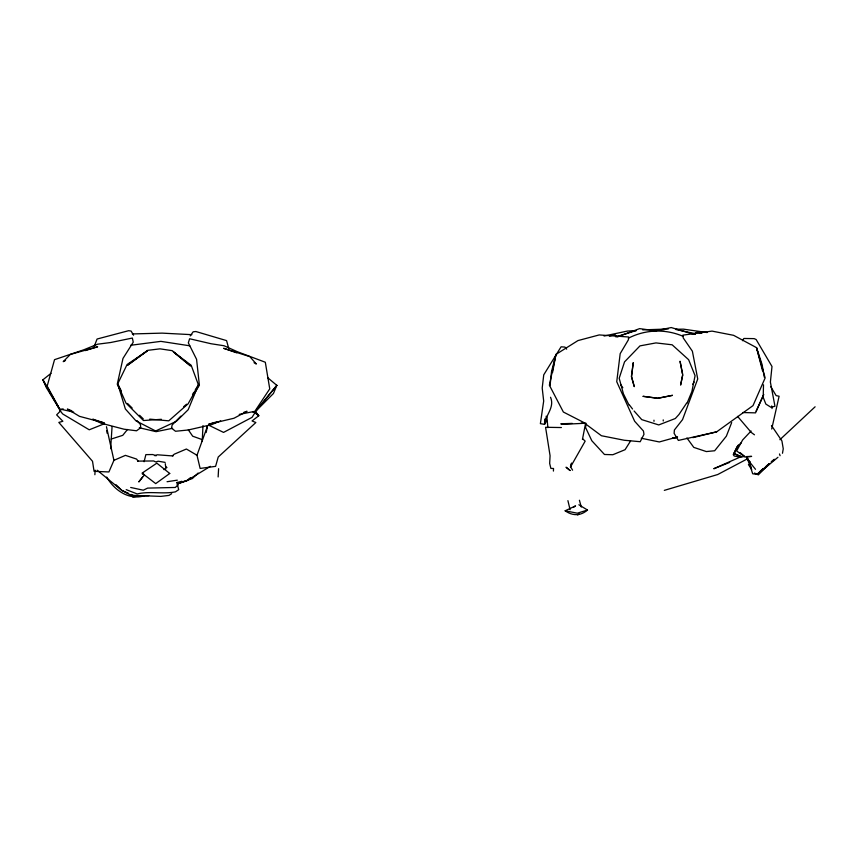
<?xml version="1.0" encoding="UTF-8"?>
<svg xmlns="http://www.w3.org/2000/svg" width="858" height="858" viewBox="0 0 858 858"><rect width="100%" height="100%" fill="white"/><g stroke="black" fill="none" stroke-linecap="round" stroke-linejoin="round"><path stroke-width="1.29" d="M763.502 384.781L763.202 397.351L765.851 404.086L770.999 407.303L774.967 406.263L770.387 382.078L771.996 366.495L756.134 339.511L754.161 338.631L743.843 338.47L742.556 340.712M218.597 468.693L218.136 476.951M544.733 419.101L544.519 424.345L540.379 423.659L543.682 401.051L542.202 388.02L543.747 374.828L561.078 346.804L564.929 347.093L566.677 349.12M553.41 471.074L553.528 468.489L550.89 468.425L549.667 463.449L550.075 455.737L545.581 427.295L561.4 427.541M202.241 441.312L202.971 425.632M94.873 474.721L95.131 470.195M110.639 448.68L112.066 426.608M585.95 423.691L585.574 427.52L591.805 440.722L604.472 454.483L612.837 454.729L625.074 449.699L630.587 440.937M550.053 385.66L551.533 371.546L555.952 354.397L577.97 340.583L599.206 334.931L628.646 336.99L628.421 339.757L620.184 353.657L616.741 381.724L634.641 421.246L643.446 431.027L643.972 434.352L640.207 441.709L624.259 440.251L601.415 435.735L583.29 422.233L563.363 412.022L549.377 385.199L555.952 354.397L552.52 372.629M782.475 453.271L783.247 448.809L781.928 440.958L771.46 425.493M582.443 439.435L585.671 422.865M682.657 375.032L680.609 385.081L682.775 374.699L680.04 361.229L682.421 373.777M206.167 432.539L207.497 426.115L196.997 455.244L200.129 468.436L215.594 466.355L218.222 457.024L255.856 422.533L252.059 420.946L258.794 415.722L255.437 411.561L276.823 385.36L267.599 377.627M777.949 457.271L757.507 474.399L752.68 473.788L749.602 464.039L751.361 467.664M771.707 429.043L779.107 396.235L776.147 395.613L770.623 386.475M571.643 463.234L570.742 467.042L572.576 470.184M144.09 461.743L145.871 454.622L152.724 454.547L156.306 455.716M571.439 463.309L570.409 467.16L585.167 441.13L582.561 438.717M149.732 419.133L168.758 420.838L188.138 403.796L198.509 385.092L191.184 365.283L173.38 351.898L190.508 365.926L172.211 350.665L160.006 348.841L147.576 350.364L127.66 365.154L147.447 350.815L127.091 364.5L117.6 384.094L125.954 403.035L143.468 420.527L161.379 419.305M94.187 346.514L97.072 339.028L128.646 330.695L131.102 331.049L133.58 335.231M731.681 422.586L726.361 436.175L714.66 450.761L706.327 451.565L693.779 447.383L686.915 437.955M687.033 403.228L691.902 391.505L695.077 375.697L688.631 359.706L672.146 344.798L655.973 342.91L639.982 345.881L624.538 361.872L619.186 378.26L623.423 393.822L629.086 405.191M106.456 426.705L113.932 460.338L108.912 471.954L94.069 471.321L92.525 461.293L58.827 422.426L62.859 421.278L56.649 414.875L60.532 410.875L42.9 379.804L50.987 373.348M763.781 394.541L755.544 412.859L742.771 412.548M142.396 474.034L143.608 473.048M756.091 411.143L763.234 395.549M741.355 442.685L737.054 446.782L733.236 454.643L734.212 455.995L740.593 457.25L744.701 456.37L739.907 452.52M692.728 384.266L694.068 382.024M193.222 395.517L199.388 385.21L196.579 359.33L188.331 342.857L189.607 338.76L211.089 343.747L224.088 345.753L237.258 351.694L265.315 362.237L269.744 388.856L254.847 411.336L239.221 414.403M192.514 394.455L193.844 392.288M195.163 390.133L198.477 384.716L188.192 409.716L176.373 421.321L155.641 430.984L135.929 420.817L125.354 408.955L117.707 383.73M686.582 403.163L678.978 414.489L675.343 418.5L658.751 424.935L641.763 419.637L634.083 410.982M190.219 335.928L193.147 331.81L195.881 331.52L226.576 340.615L228.636 348.166M142.417 477.091L138.803 481.939L144.423 475M127.499 429.461L122.758 435.338L111.132 439.071M751.082 431.016L742.631 439.961L736.625 450.922L745.055 457.067L751.619 456.392L746.675 456.563L749.484 464.586M769.058 463.856L758.343 474.871L754.514 473.037M180.888 416.13L172.147 424.957L171.503 428.131L175.504 431.263L188.181 429.997L211.733 424.603L220.678 420.838M694.487 333.976L696.16 332.378L701.844 332.958M198.134 473.026L192.385 478.539L177.284 483.987M779.879 439.704L815.1 406.799M763.094 468.747L757.475 474.002L769.401 463.62M771.396 461.894L774.377 459.298L771.31 461.829M183.655 406.703L186.551 404.204M172.404 455.77L174.271 454.193L186.401 449.024L196.997 455.244L196.428 455.126M760.22 471.235L763.245 468.672M766.269 466.109L769.294 463.545M190.562 477.595L186.551 480.877L179.697 483.043M573.369 507.421L575.557 505.888L565.154 510.8C572.49 515.99 580.566 516.13 587.505 510.038L578.871 504.772M716.655 431.842L753.013 405.62L765.154 377.906L756.499 347.619L733.601 335.328L712.043 331.113L682.818 335.156L683.225 337.902L692.385 351.222L697.726 378.979L682.539 419.626L674.409 429.976L674.109 433.333L678.367 440.422L716.655 431.842L692.835 437.644M171.686 493.682L169.015 495.398L160.821 496.396L130.856 495.259L121.772 490.368L97.19 470.216M210.403 466.334L186.551 480.877L180.609 482.089M577.627 514.939L579.193 514.071M677.563 436.969L675.225 438.202L672.736 437.773M748.079 458.494L717.717 474.528L664.317 490.368M65.53 360.478L63.224 361.658L70.356 354.418L97.63 346.771L85.232 350.6M739.51 457.346L713.781 468.736L729.675 462.387M113.932 460.338L125.418 455.362L136.572 459.073L138.095 461.1M163.899 469.616L165.894 468.79L165.294 463.674M154.858 455.727L157.218 454.772L173.08 455.973M628.388 338.191C645.506 329.386 665.454 328.711 683.129 336.336M104.601 423.659L89.232 429.794L62.741 413.996L59.567 410.103L63.149 408.869M617.47 336.904L639.607 328.614L655.512 330.813L671.235 327.552L693.875 334.32M243.565 412.494L247.04 411.272L233.987 418.243L208.687 424.217L217.02 421.771M587.505 510.038L577.327 513.191L565.154 510.8M636.432 330.502L615.872 336.872L615.057 335.113L611.915 335.414M677.091 437.022L659.309 441.956L641.226 438.234M176.845 482.604L181.853 481.263M609.512 336.068L613.341 335.06M604.053 336.036L627.455 331.049L635.982 330.63M172.587 428.303L156.081 431.66L139.328 427.756M167.053 481.724L177.306 480.169M130.566 345.291L160.875 341.366L189.8 345.806M137.57 461.121L153.625 460.961L155.845 461.979L158.183 461.207L165.144 462.387M148.734 495.645L139.736 495.967L144.476 495.752C128.979 500.611 114.103 490.057 106.692 477.048M642.739 329.869L668.178 329.011M584.395 423.284L561.464 424.41L560.832 423.777L572.297 423.412M658.933 329.912L664.274 329.708M676.297 329.257L683.483 329.15L707.174 332.55M581.209 423.133L583.762 423.048M132.325 333.944L162.119 333.129L191.86 334.674M692.899 333.955L695.452 334.18M697.854 332.207L701.737 332.947M675.761 329.483L695.645 333.762M130.684 487.462L143.275 490.197L147.608 488.105L175.332 487.462L178.056 484.834L177.102 482.335M73.659 412.119L59.652 408.955L47.169 386.143L54.537 359.663L83.741 349.817L97.533 344.208L110.703 342.514L132.357 338.052L133.247 342.181L122.984 358.43L117.267 384.202L120.785 391.441M252.692 411.861L255.126 412.494L252.037 417.363L223.552 432.411L209.18 425.407M165.83 466.698L166.945 467.599M92.943 419.197L104.279 422.94L79.526 416.355L67.396 409.084L71.879 410.81M236.797 352.853L223.638 348.305L249.796 356.606L256.338 364.017L254.043 362.709M202.531 439.725L192.675 436.196L188.31 429.804M126.212 489.639L137.183 493.94C149.667 490.926 162.763 494.369 175.44 491.849L178.721 489.65L177.188 483.794M128.636 493.414L121.772 490.368L116.098 484.77M130.931 494.423L133.215 495.441M92.878 419.337L101.255 423.251L124.056 429.214L136.54 430.791L140.68 427.756L140.476 424.571L136.926 420.559M183.548 360.349L185.854 361.443M754.461 434.802L751.265 432.453L737.59 416.387M255.92 413.577L258.794 415.722L255.255 412.516M570.184 470.549L566.044 467.213L569.884 470.399M615.057 335.113L616.838 336.604M750.31 461.979L746.835 458.59L755.512 469.315M127.52 403.474L132.153 408.011M139.564 415.261L143.275 418.886M629.525 405.094L632.56 409.019M620.602 384.502L622.833 387.73M748.423 464.575L751.726 469.519M118.286 384.888L121.171 390.701M779.472 453.968L780.083 455.695M579.418 500.246L581.284 507.057M762.505 370.71L756.499 347.619L762.065 364.425L764.285 377.134M567.91 500.643L570.087 509.716M771.696 405.941L772.05 408.569M550.536 397.265C554.911 407.464 545.484 415.079 544.519 424.345L546.482 421.203L546.203 416.162M546.868 416.999L547.897 427.67M106.821 430.587L107.068 433.183M663.223 419.884L663.255 420.978M653.968 420.195L654 421.299M633.225 362.816L631.552 376.759L634.276 386.647L631.413 376.437L633.225 362.816M276.823 385.36L273.434 393.511L255.437 411.561L276.823 385.36M738.202 445.281L734.212 453.582L741.205 456.638L733.89 453.592L738.202 445.281M169.734 473.477L155.716 483.612L142.074 473.133L156.842 463.159L169.734 473.477M672.425 395.356L657.861 398.273L643.135 396.342L657.861 398.273L672.425 395.356M139.275 496.096L132.658 496.696L139.275 496.096M60.532 410.875L42.9 379.804L46.289 387.516L60.532 410.875"/></g></svg>
